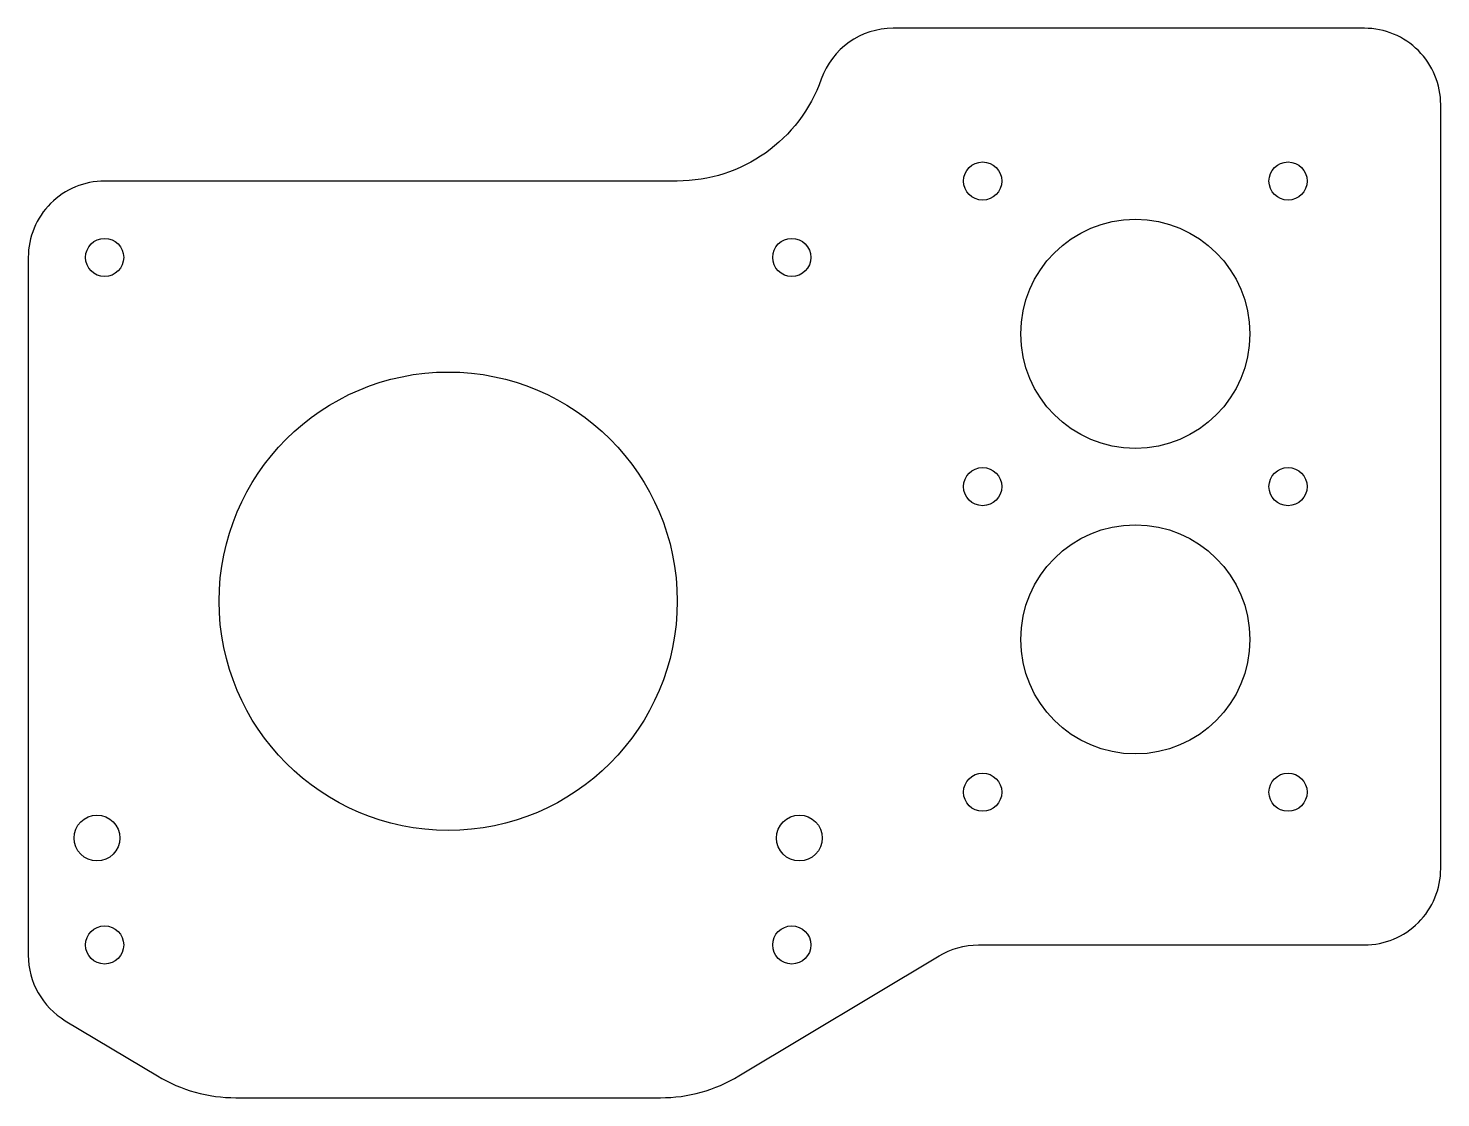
# Model space of a CAD drawing. Header units: millimetres. Extents: x -72.5 to 20, y 10 to 80.
import ezdxf

# ---------------------------------------------------------------- set-up
doc = ezdxf.new("R2010")
doc.units = ezdxf.units.MM

msp = doc.modelspace()

# ---------------------------------------------------------------- linework, layer by layer
msp.add_lwpolyline([(-20.572, 76.667, -0.317837), (-30, 70), (-67.5, 70, 0.414214), (-72.5, 65), (-72.5, 19.331, 0.263447), (-70.072, 15.043), (-64.042, 11.425, 0.135933), (-58.897, 10), (-31.103, 10, 0.135933), (-25.958, 11.425), (-12.854, 19.287, -0.135933), (-10.282, 20), (15, 20, 0.414214), (20, 25), (20, 75, 0.414214), (15, 80), (-15.858, 80, 0.317837)], format="xyb", close=True)
for centre, radius in [((-10, 70), 1.25), ((10, 70), 1.25), ((0, 60), 7.5), ((-67.5, 65), 1.25), ((-22.5, 65), 1.25), ((-45, 42.5), 15), ((-10, 50), 1.25), ((10, 50), 1.25), ((0, 40), 7.5), ((-10, 30), 1.25), ((10, 30), 1.25), ((-68, 27), 1.5), ((-22, 27), 1.5), ((-67.5, 20), 1.25), ((-22.5, 20), 1.25)]:
    msp.add_circle(centre, radius)

doc.saveas('drawing.dxf')
